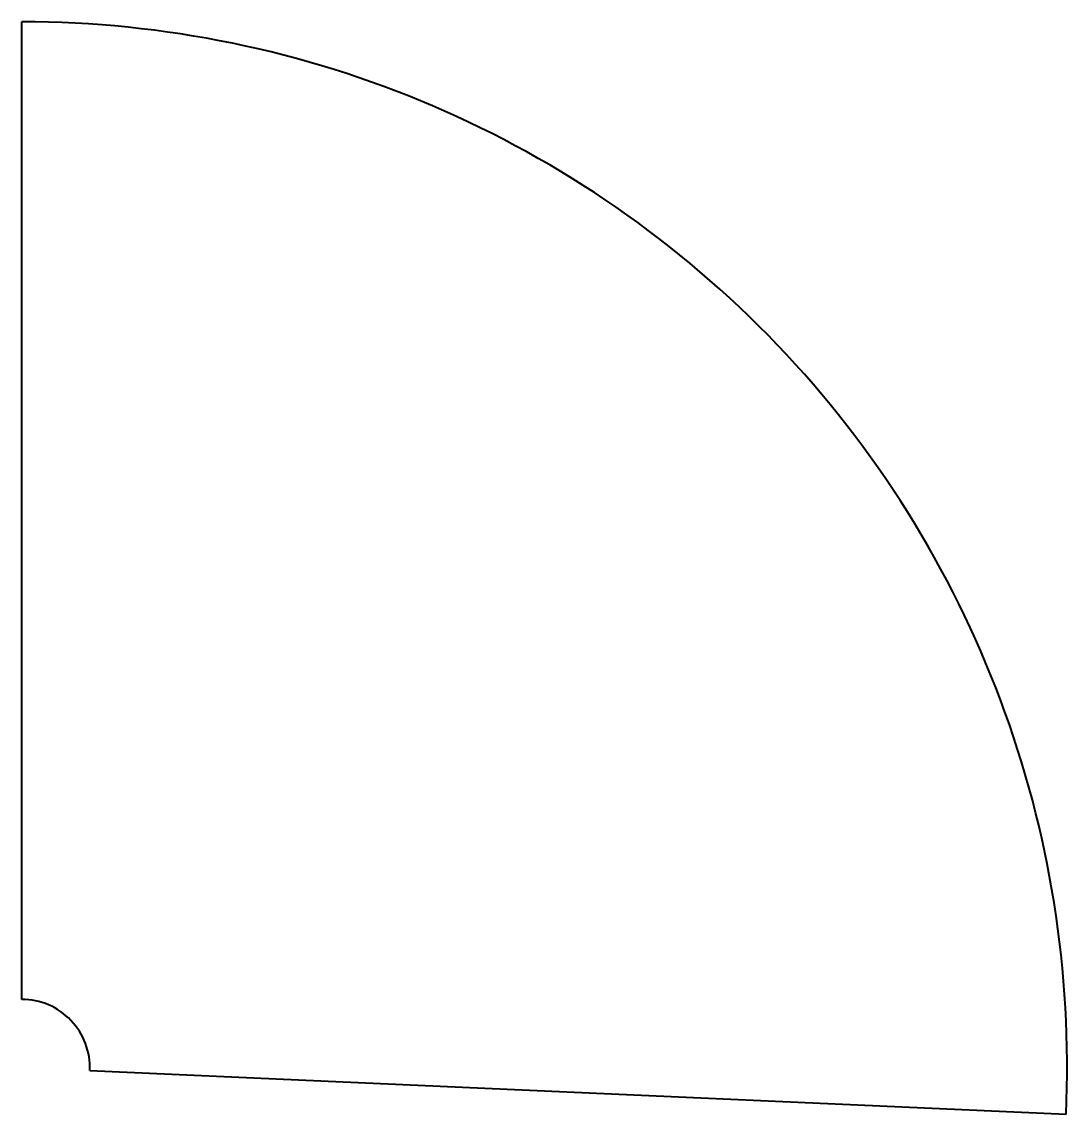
# Model space of a CAD drawing. Header units: millimetres. Extents: x 0 to 300, y -13 to 300.
import ezdxf

# ---------------------------------------------------------------- set-up
doc = ezdxf.new("R2010")
doc.units = ezdxf.units.MM
doc.layers.add('Visible', color=7, linetype='Continuous', lineweight=40)

msp = doc.modelspace()

# ---------------------------------------------------------------- linework, layer by layer
at = {"layer": 'Visible'}
for p, q in [((0, 19.52), (0, 300)), ((19.5, -0.87), (299.7, -13.4))]:
    msp.add_line(p, q, dxfattribs=at)
for radius in [300, 19.52]:
    msp.add_arc((0, 0), radius, 357.44, 90, dxfattribs=at)

doc.saveas('drawing.dxf')
